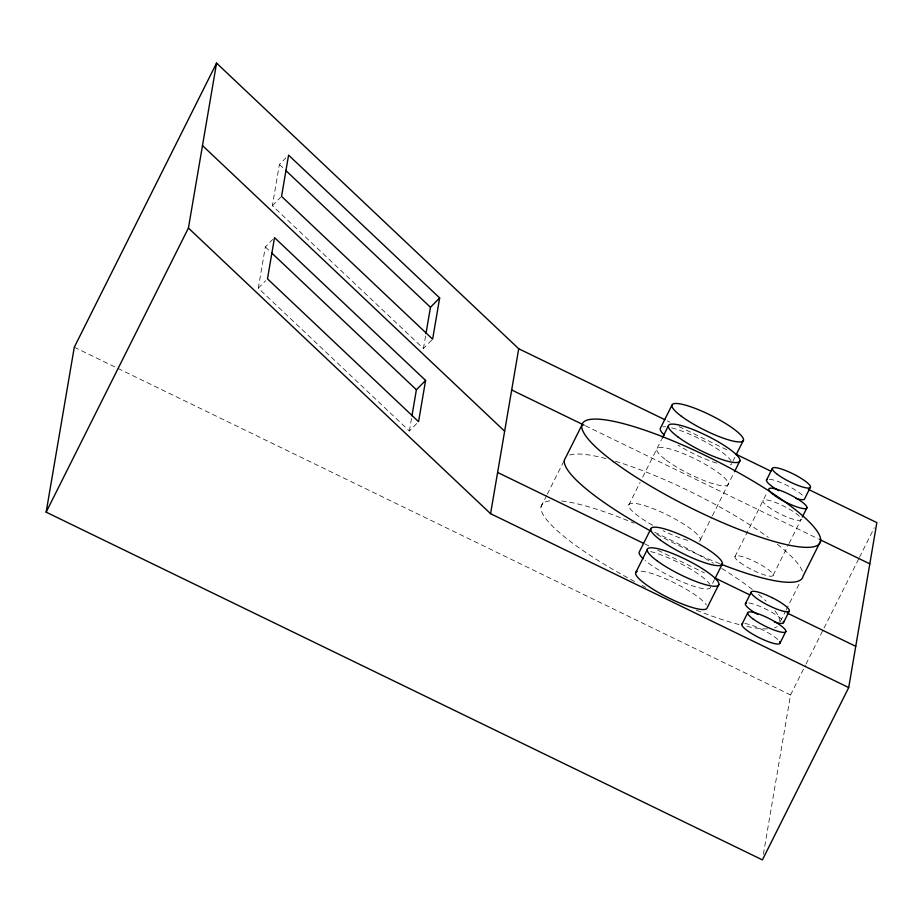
<?xml version="1.0" encoding="UTF-8"?>
<svg xmlns="http://www.w3.org/2000/svg" width="923" height="923" viewBox="0 0 923 923"><rect width="100%" height="100%" fill="white"/><g stroke="black" fill="none" stroke-linecap="round" stroke-linejoin="round"><path stroke-width="0.69" stroke-dasharray="4.62 3.46" d="M416.723 423.53L409.362 430.995L258.29 288.172L265.328 246.937L272.677 239.472M431.71 340.126L423.438 348.525L272.354 205.702L279.392 164.456L285.83 157.937M409.362 430.995L411.716 417.242M423.438 348.525L425.78 334.772M763.379 854.26L790.55 694.95L805.364 665.368M541.016 506.773L546.681 495.455M547.316 494.186L564.334 460.208M628.701 505.112L640.158 482.256M642.696 477.168L661.606 439.417M733.07 460.923L734.904 457.254M700.338 539.886L711.783 517.03M712.418 515.749L733.843 472.968M712.579 583.417L714.414 579.736M734.95 556.696L767.025 492.651M773.151 575.237L788.415 544.755M789.05 543.485L801.141 519.349M780.397 621.433L785.438 611.361M786.073 610.103L799.941 582.401M806.01 664.087L823.397 629.359M824.043 628.067L858.817 558.623M859.463 557.342L874.277 527.76M272.354 205.702L280.627 197.303M258.29 288.172L265.639 280.707M667.398 420.934L669.983 422.192M679.04 426.588L728.166 450.436M585.378 425.768L818.101 538.744M645.004 544.016L648.881 545.897M657.937 550.293L704.48 572.883M74.29 347.221L790.55 694.95M279.392 164.456L283.557 168.401M265.328 246.937L269.493 250.871M687.681 540.336A39.885 8.019 26.6 0 1 663.118 530.748M652.63 525.268A39.885 8.019 26.6 0 1 630.559 503.496A39.885 8.019 26.6 0 1 675.567 519.268A39.885 8.019 26.6 0 1 698.746 541.432M777.131 626.59A132.935 26.732 26.6 0 1 774.489 627.825M767.532 628.863A132.935 26.732 26.6 0 1 745.946 626.186M739.058 624.536A132.935 26.732 26.6 0 1 696.334 610.195M645.754 587.293A132.935 26.732 26.6 0 1 642.016 585.39M634.609 581.513A132.935 26.732 26.6 0 1 550.616 500.774M561.622 501.016A132.935 26.732 26.6 0 1 634.02 523.179M654.684 532.306A132.935 26.732 26.6 0 1 713.491 563.342M721.844 568.464A132.935 26.732 26.6 0 1 752.926 589.935M758.487 594.412A132.935 26.732 26.6 0 1 766.125 601.173M774.951 610.784A132.935 26.732 26.6 0 1 779.854 621.629M719.663 563.618A132.935 26.732 26.6 0 1 656.703 534.29M569.618 455.062A132.935 26.732 26.6 0 1 606.284 458.673M615.445 461.269A132.935 26.732 26.6 0 1 768.374 537.44M777.397 544.27A132.935 26.732 26.6 0 1 802.872 572.675M769.39 479.233A21.275 4.28 26.6 0 1 802.479 495.293M716.71 463.115A39.885 8.019 26.6 0 1 678.036 445.151M662.852 426.83A39.885 8.019 26.6 0 1 665.714 426.818M671.702 427.868A39.885 8.019 26.6 0 1 730.981 460.658M731.835 463.381A39.885 8.019 26.6 0 1 730.255 464.927M748.922 603.007A21.275 4.28 26.6 0 1 761.36 606.999L766.344 609.33A21.275 4.28 26.6 0 1 781.873 619.495M710.733 587.086A39.885 8.019 26.6 0 1 684.647 582.921A39.885 8.019 26.6 0 1 645.119 560.48M650.588 551.573A39.885 8.019 26.6 0 1 709.879 584.363M744.769 623.556A21.275 4.28 26.6 0 1 777.847 639.616M641.093 571.141A39.885 8.019 26.6 0 1 677.47 584.409A39.885 8.019 26.6 0 1 706.36 604.98M740.015 562.522A21.275 4.28 26.6 0 0 772.309 576.067A21.275 4.28 26.6 0 0 749.834 559.315A21.275 4.28 26.6 0 0 740.015 562.522M768.005 506.635A21.275 4.28 26.6 0 0 800.299 520.168A21.275 4.28 26.6 0 0 777.824 503.427A21.275 4.28 26.6 0 0 768.005 506.635M666.187 460.15A39.885 8.019 26.6 0 0 726.736 485.544A39.885 8.019 26.6 0 0 684.601 454.151A39.885 8.019 26.6 0 0 666.187 460.15"/><path stroke-width="1.38" d="M808.329 489.352L876.85 522.614L848.71 687.566L762.41 859.89L46.15 512.161L74.29 347.221L216.559 63.11L518.714 348.756L664.814 419.677M46.15 512.161L188.419 228.05L216.559 63.11M411.946 415.869L416.4 389.76L425.595 380.438L274.512 237.615L267.485 278.85L418.557 421.673L425.595 380.438M426.011 333.399L430.476 307.278L439.66 297.956L288.587 155.133L281.55 196.368L432.633 339.191L439.66 297.956M848.71 687.566L490.575 513.696L518.714 348.756M581.825 425.272L564.334 460.208A132.935 26.732 26.6 0 0 650.657 531.013M671.875 405.324L660.21 428.607A39.885 8.019 26.6 0 0 664.306 435.056M662.218 438.194L668.356 425.941M650.773 529.029L639.108 552.312A39.885 8.019 26.6 0 0 643.204 558.773M635.589 572.941L647.254 549.646M736.139 454.797L743.5 440.086M734.454 471.745L739.981 460.715M715.025 578.513L722.397 563.803M766.459 480.191L772.286 468.538M718.879 584.421L707.214 607.703A39.885 8.019 26.6 0 1 665.333 596.223A39.885 8.019 26.6 0 1 637.17 571.395M745.438 603.654L751.264 592.001M741.838 624.513L747.665 612.872M810.486 487.09L804.66 498.732A21.275 4.28 26.6 0 1 795.891 498.385M802.306 517.018L806.967 507.708M820.582 541.178L803.091 576.114A132.935 26.732 26.6 0 1 721.013 564.161M783.477 622.69L789.303 611.049M780.039 643.066L785.865 631.413M735.919 454.197L770.832 471.145M511.688 389.991L584.086 425.134M819.393 539.378L869.812 563.849M497.612 472.461L643.712 543.393M714.817 577.913L749.73 594.862M787.227 613.057L855.748 646.331M285.645 170.374L430.476 307.278M202.495 145.58L504.65 431.226M271.57 252.844L416.4 389.76M188.419 228.05L490.575 513.696M778.712 490.644A21.275 4.28 26.6 0 1 767.301 479.36M783.315 621.375A21.275 4.28 26.6 0 1 774.535 622.01M757.702 614.406A21.275 4.28 26.6 0 1 746.569 602.984M779.577 641.6A21.275 4.28 26.6 0 1 760.183 638.185A21.275 4.28 26.6 0 1 742.68 623.694M773.832 494.982A21.275 4.28 26.6 0 1 783.246 491.613A21.275 4.28 26.6 0 1 806.356 508.435A21.275 4.28 26.6 0 1 774.709 495.628M772.182 597.689L767.186 595.358A21.275 4.28 26.6 0 0 751.184 592.589A21.275 4.28 26.6 0 0 768.386 605.361L773.382 607.692A21.275 4.28 26.6 0 0 789.384 610.461A21.275 4.28 26.6 0 0 772.182 597.689M613.483 461.685A132.935 26.732 26.6 0 0 815.297 546.324A132.935 26.732 26.6 0 0 674.84 441.667A132.935 26.732 26.6 0 0 613.483 461.685M656.749 560.573A39.885 8.019 26.6 0 0 717.298 585.967A39.885 8.019 26.6 0 0 675.151 554.561A39.885 8.019 26.6 0 0 656.749 560.573M660.268 539.955A39.885 8.019 26.6 0 0 720.805 565.349A39.885 8.019 26.6 0 0 678.67 533.944A39.885 8.019 26.6 0 0 660.268 539.955M677.851 436.856A39.885 8.019 26.6 0 0 738.4 462.25A39.885 8.019 26.6 0 0 696.265 430.856A39.885 8.019 26.6 0 0 677.851 436.856M681.37 416.238A39.885 8.019 26.6 0 0 741.919 441.632A39.885 8.019 26.6 0 0 699.772 410.239A39.885 8.019 26.6 0 0 681.37 416.238M752.73 618.698A21.275 4.28 26.6 0 0 785.023 632.243A21.275 4.28 26.6 0 0 762.548 615.491A21.275 4.28 26.6 0 0 752.73 618.698M777.351 474.364A21.275 4.28 26.6 0 0 809.644 487.909A21.275 4.28 26.6 0 0 787.169 471.168A21.275 4.28 26.6 0 0 777.351 474.364"/></g></svg>
